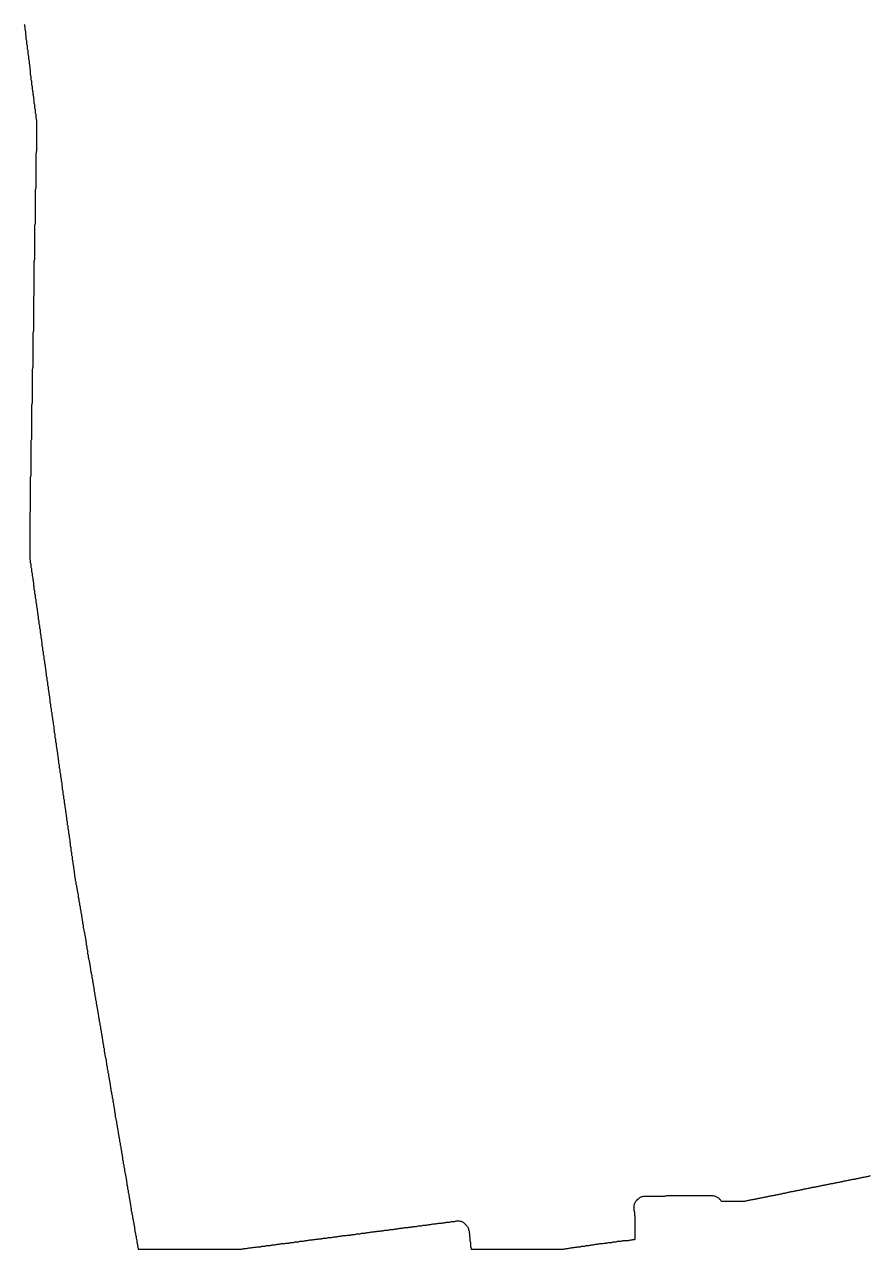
# Model space of a CAD drawing. Header units: metres. Extents: x 645448 to 751671, y 165005 to 309238.
# Drawn here: x 652227 to 701949, y 165005 to 237122 of the extents above; entities that cross this region are included whole.
import ezdxf

# ---------------------------------------------------------------- set-up
doc = ezdxf.new("R2010")
doc.units = ezdxf.units.M
doc.layers.add('alpha_boundary_shrunk', color=7, linetype='Continuous')

msp = doc.modelspace()

# ---------------------------------------------------------------- linework, layer by layer
at = {"layer": 'alpha_boundary_shrunk', "color": 1}
msp.add_lwpolyline([(701991, 169334), (701947, 169319), (701938, 169315), (701937, 169315), (701892, 169308), (701846, 169298), (701803, 169283), (701797, 169280), (701756, 169278), (701710, 169272), (701665, 169261), (701621, 169247), (701616, 169244), (701575, 169242), (701529, 169236), (701484, 169225), (701440, 169210), (701435, 169208), (701394, 169206), (701348, 169200), (701303, 169189), (701259, 169174), (701253, 169172), (701213, 169170), (701167, 169163), (701122, 169153), (701078, 169138), (701072, 169135), (701032, 169134), (700986, 169127), (700941, 169116), (700897, 169102), (700891, 169099), (700850, 169097), (700804, 169091), (700759, 169080), (700715, 169065), (700710, 169063), (700669, 169061), (700623, 169055), (700578, 169044), (700534, 169029), (700529, 169027), (700488, 169025), (700442, 169018), (700397, 169008), (700353, 168993), (700347, 168990), (700307, 168989), (700261, 168982), (700216, 168972), (700172, 168957), (700166, 168954), (700126, 168952), (700080, 168946), (700035, 168935), (699991, 168921), (699985, 168918), (699944, 168916), (699899, 168910), (699853, 168899), (699810, 168884), (699804, 168882), (699763, 168880), (699717, 168873), (699672, 168863), (699628, 168848), (699623, 168846), (699582, 168844), (699536, 168837), (699491, 168827), (699447, 168812), (699442, 168809), (699401, 168807), (699355, 168801), (699310, 168790), (699266, 168776), (699260, 168773), (699220, 168771), (699174, 168765), (699129, 168754), (699085, 168739), (699079, 168737), (699039, 168735), (698993, 168729), (698948, 168718), (698904, 168703), (698898, 168701), (698857, 168699), (698811, 168692), (698766, 168682), (698722, 168667), (698717, 168664), (698676, 168662), (698630, 168656), (698585, 168645), (698541, 168631), (698536, 168628), (698495, 168626), (698449, 168620), (698404, 168609), (698360, 168594), (698354, 168592), (698314, 168590), (698268, 168584), (698223, 168573), (698179, 168558), (698173, 168556), (698133, 168554), (698087, 168547), (698042, 168537), (697998, 168522), (697992, 168519), (697951, 168518), (697906, 168511), (697860, 168500), (697817, 168486), (697811, 168483), (697770, 168481), (697724, 168475), (697679, 168464), (697635, 168449), (697630, 168447), (697589, 168445), (697543, 168439), (697498, 168428), (697454, 168413), (697449, 168411), (697408, 168409), (697362, 168402), (697317, 168392), (697273, 168377), (697267, 168374), (697227, 168373), (697181, 168366), (697136, 168356), (697092, 168341), (697082, 168336), (697082, 168336), (697036, 168330), (696991, 168319), (696947, 168304), (696941, 168302), (696901, 168300), (696855, 168294), (696810, 168283), (696766, 168268), (696760, 168266), (696719, 168264), (696674, 168257), (696628, 168247), (696585, 168232), (696579, 168230), (696538, 168228), (696492, 168221), (696447, 168211), (696403, 168196), (696398, 168193), (696357, 168191), (696311, 168185), (696266, 168174), (696222, 168160), (696217, 168157), (696176, 168155), (696130, 168149), (696085, 168138), (696041, 168123), (696035, 168121), (695995, 168119), (695949, 168113), (695904, 168102), (695860, 168087), (695854, 168085), (695814, 168083), (695768, 168076), (695723, 168066), (695679, 168051), (695673, 168048), (695632, 168046), (695586, 168040), (695541, 168029), (695497, 168015), (695492, 168012), (695451, 168010), (695405, 168004), (695360, 167993), (695316, 167978), (695311, 167976), (695270, 167974), (695224, 167968), (695179, 167957), (695135, 167942), (695129, 167940), (695089, 167938), (695043, 167931), (694998, 167921), (694954, 167906), (694948, 167903), (694908, 167902), (694862, 167895), (694817, 167884), (694773, 167870), (694767, 167867), (694726, 167865), (694681, 167859), (694635, 167848), (694592, 167833), (694587, 167831), (693234, 167831), (693227, 167845), (693205, 167885), (693179, 167923), (693149, 167958), (693117, 167991), (693081, 168020), (693044, 168046), (693003, 168068), (692931, 168105), (692889, 168123), (692845, 168138), (692800, 168149), (692754, 168155), (692707, 168157), (690062, 168157), (690016, 168155), (689970, 168149), (689925, 168138), (689881, 168123), (689876, 168121), (688685, 168121), (688636, 168119), (688588, 168111), (688540, 168100), (688494, 168083), (688449, 168062), (688407, 168037), (688368, 168008), (688332, 167975), (688223, 167866), (688190, 167830), (688161, 167790), (688135, 167748), (688115, 167704), (688098, 167658), (688086, 167610), (688079, 167561), (688076, 167512), (688076, 167404), (688079, 167357), (688085, 167311), (688096, 167266), (688110, 167222), (688113, 167217), (688113, 167114), (688115, 167067), (688121, 167022), (688132, 166976), (688147, 166933), (688149, 166928), (688149, 165585), (688142, 165585), (688095, 165582), (688049, 165576), (688004, 165565), (687960, 165551), (687955, 165548), (687924, 165548), (687878, 165546), (687832, 165540), (687787, 165529), (687743, 165514), (687738, 165512), (687489, 165512), (687443, 165510), (687397, 165504), (687352, 165493), (687308, 165478), (687303, 165476), (687199, 165476), (687153, 165474), (687107, 165467), (687062, 165457), (687018, 165442), (687013, 165440), (686946, 165440), (686900, 165437), (686854, 165431), (686809, 165420), (686765, 165406), (686760, 165403), (686656, 165403), (686610, 165401), (686564, 165395), (686519, 165384), (686475, 165369), (686470, 165367), (686402, 165367), (686356, 165365), (686310, 165359), (686265, 165348), (686221, 165333), (686216, 165331), (686112, 165331), (686066, 165329), (686020, 165322), (685975, 165312), (685931, 165297), (685926, 165295), (685859, 165295), (685812, 165293), (685767, 165286), (685721, 165275), (685678, 165261), (685672, 165258), (685605, 165258), (685559, 165256), (685513, 165250), (685468, 165239), (685424, 165224), (685419, 165222), (685351, 165222), (685305, 165220), (685259, 165214), (685214, 165203), (685170, 165188), (685165, 165186), (685098, 165186), (685051, 165184), (685006, 165177), (684960, 165167), (684917, 165152), (684912, 165150), (684844, 165150), (684798, 165148), (684752, 165141), (684707, 165131), (684663, 165116), (684658, 165114), (684590, 165114), (684544, 165111), (684498, 165105), (684453, 165094), (684409, 165080), (684404, 165077), (684373, 165077), (684327, 165075), (684281, 165069), (684236, 165058), (684192, 165043), (684187, 165041), (684119, 165041), (684073, 165039), (684027, 165032), (683982, 165022), (683938, 165007), (683933, 165005), (678530, 165005), (678530, 165022), (678523, 165068), (678513, 165113), (678498, 165157), (678496, 165162), (678496, 165302), (678493, 165348), (678487, 165394), (678476, 165439), (678462, 165483), (678459, 165488), (678459, 165592), (678457, 165638), (678451, 165684), (678440, 165729), (678425, 165773), (678423, 165778), (678423, 165918), (678421, 165964), (678415, 166010), (678404, 166055), (678389, 166099), (678385, 166109), (678384, 166112), (678377, 166160), (678365, 166208), (678349, 166254), (678328, 166299), (678303, 166341), (678273, 166380), (678240, 166416), (678132, 166525), (678095, 166558), (678056, 166587), (678014, 166613), (677969, 166634), (677923, 166650), (677876, 166662), (677827, 166669), (677778, 166672), (677706, 166672), (677659, 166669), (677613, 166663), (677568, 166652), (677524, 166638), (677519, 166635), (677416, 166635), (677369, 166633), (677324, 166627), (677278, 166616), (677235, 166601), (677230, 166599), (677126, 166599), (677080, 166597), (677034, 166591), (676989, 166580), (676945, 166565), (676940, 166563), (676872, 166563), (676826, 166561), (676780, 166554), (676735, 166544), (676691, 166529), (676686, 166527), (676582, 166527), (676536, 166525), (676490, 166518), (676445, 166507), (676401, 166493), (676396, 166490), (676292, 166490), (676246, 166488), (676200, 166482), (676155, 166471), (676111, 166456), (676106, 166454), (676039, 166454), (675993, 166452), (675947, 166446), (675902, 166435), (675858, 166420), (675853, 166418), (675749, 166418), (675703, 166416), (675657, 166409), (675612, 166399), (675568, 166384), (675563, 166382), (675459, 166382), (675413, 166380), (675367, 166373), (675322, 166363), (675278, 166348), (675273, 166346), (675169, 166346), (675123, 166343), (675077, 166337), (675032, 166326), (674988, 166312), (674983, 166309), (674915, 166309), (674869, 166307), (674823, 166301), (674778, 166290), (674734, 166275), (674729, 166273), (674626, 166273), (674579, 166271), (674533, 166264), (674488, 166254), (674444, 166239), (674439, 166237), (674336, 166237), (674289, 166235), (674244, 166228), (674198, 166218), (674154, 166203), (674149, 166201), (674082, 166201), (674036, 166198), (673990, 166192), (673945, 166181), (673901, 166167), (673896, 166164), (673792, 166164), (673746, 166162), (673700, 166156), (673655, 166145), (673611, 166130), (673606, 166128), (673502, 166128), (673456, 166126), (673410, 166120), (673365, 166109), (673321, 166094), (673316, 166092), (673249, 166092), (673202, 166090), (673156, 166083), (673111, 166073), (673067, 166058), (673062, 166056), (672959, 166056), (672912, 166053), (672867, 166047), (672821, 166036), (672778, 166022), (672772, 166019), (672669, 166019), (672623, 166017), (672577, 166011), (672532, 166000), (672488, 165985), (672483, 165983), (672415, 165983), (672369, 165981), (672323, 165975), (672278, 165964), (672234, 165949), (672229, 165947), (672125, 165947), (672079, 165945), (672033, 165938), (671988, 165928), (671944, 165913), (671939, 165911), (671835, 165911), (671789, 165909), (671743, 165902), (671698, 165891), (671654, 165877), (671649, 165874), (671582, 165874), (671535, 165872), (671490, 165866), (671444, 165855), (671401, 165840), (671396, 165838), (671292, 165838), (671246, 165836), (671200, 165830), (671155, 165819), (671111, 165804), (671106, 165802), (671002, 165802), (670956, 165800), (670910, 165793), (670865, 165783), (670821, 165768), (670816, 165766), (670748, 165766), (670702, 165764), (670656, 165757), (670611, 165747), (670567, 165732), (670562, 165730), (670458, 165730), (670412, 165727), (670366, 165721), (670321, 165710), (670277, 165696), (670272, 165693), (670169, 165693), (670122, 165691), (670076, 165685), (670031, 165674), (669987, 165659), (669982, 165657), (669879, 165657), (669832, 165655), (669787, 165648), (669741, 165638), (669697, 165623), (669692, 165621), (669625, 165621), (669579, 165619), (669533, 165612), (669488, 165602), (669444, 165587), (669439, 165585), (669335, 165585), (669289, 165582), (669243, 165576), (669198, 165565), (669154, 165551), (669149, 165548), (669045, 165548), (668999, 165546), (668953, 165540), (668908, 165529), (668864, 165514), (668859, 165512), (668792, 165512), (668745, 165510), (668699, 165504), (668654, 165493), (668610, 165478), (668605, 165476), (668502, 165476), (668455, 165474), (668410, 165467), (668364, 165457), (668321, 165442), (668315, 165440), (668212, 165440), (668166, 165437), (668120, 165431), (668075, 165420), (668031, 165406), (668026, 165403), (667958, 165403), (667912, 165401), (667866, 165395), (667821, 165384), (667777, 165369), (667772, 165367), (667668, 165367), (667622, 165365), (667576, 165359), (667531, 165348), (667487, 165333), (667482, 165331), (667378, 165331), (667332, 165329), (667286, 165322), (667241, 165312), (667197, 165297), (667192, 165295), (667125, 165295), (667078, 165293), (667033, 165286), (666987, 165275), (666944, 165261), (666938, 165258), (666835, 165258), (666789, 165256), (666743, 165250), (666698, 165239), (666654, 165224), (666649, 165222), (666545, 165222), (666499, 165220), (666453, 165214), (666408, 165203), (666364, 165188), (666359, 165186), (666291, 165186), (666245, 165184), (666199, 165177), (666154, 165167), (666110, 165152), (666105, 165150), (666001, 165150), (665955, 165148), (665909, 165141), (665864, 165131), (665820, 165116), (665815, 165114), (665712, 165114), (665665, 165111), (665619, 165105), (665574, 165094), (665530, 165080), (665525, 165077), (665458, 165077), (665412, 165075), (665366, 165069), (665321, 165058), (665277, 165043), (665272, 165041), (665168, 165041), (665122, 165039), (665076, 165032), (665031, 165022), (664987, 165007), (664982, 165005), (658928, 165005), (658928, 165012), (658926, 165058), (658920, 165104), (658909, 165149), (658894, 165193), (658892, 165198), (658892, 165230), (658890, 165276), (658883, 165322), (658873, 165367), (658858, 165411), (658856, 165416), (658856, 165447), (658854, 165493), (658847, 165539), (658836, 165584), (658822, 165628), (658819, 165633), (658819, 165664), (658817, 165711), (658811, 165757), (658800, 165802), (658785, 165846), (658783, 165851), (658781, 165892), (658775, 165938), (658764, 165983), (658749, 166027), (658747, 166032), (658747, 166063), (658745, 166109), (658738, 166155), (658728, 166200), (658713, 166244), (658711, 166249), (658711, 166280), (658709, 166327), (658702, 166373), (658692, 166418), (658677, 166462), (658674, 166467), (658674, 166498), (658672, 166544), (658666, 166590), (658655, 166635), (658640, 166679), (658638, 166685), (658636, 166725), (658630, 166771), (658619, 166816), (658604, 166860), (658602, 166865), (658602, 166896), (658600, 166943), (658593, 166989), (658583, 167034), (658568, 167078), (658566, 167083), (658564, 167124), (658557, 167170), (658547, 167215), (658532, 167259), (658530, 167264), (658530, 167295), (658527, 167341), (658521, 167387), (658510, 167432), (658496, 167476), (658493, 167481), (658493, 167512), (658491, 167559), (658485, 167605), (658474, 167650), (658459, 167694), (658457, 167699), (658457, 167730), (658455, 167776), (658449, 167822), (658438, 167867), (658423, 167911), (658421, 167916), (658421, 167947), (658419, 167994), (658412, 168039), (658402, 168085), (658387, 168128), (658385, 168133), (658385, 168165), (658382, 168211), (658376, 168257), (658365, 168302), (658351, 168346), (658348, 168351), (658348, 168382), (658346, 168428), (658340, 168474), (658329, 168519), (658314, 168563), (658312, 168568), (658312, 168599), (658310, 168646), (658304, 168692), (658293, 168737), (658278, 168781), (658276, 168786), (658276, 168817), (658274, 168863), (658267, 168909), (658257, 168954), (658242, 168998), (658240, 169003), (658240, 169034), (658238, 169081), (658231, 169126), (658220, 169172), (658206, 169216), (658203, 169221), (658203, 169252), (658201, 169298), (658195, 169344), (658184, 169389), (658169, 169433), (658167, 169439), (658165, 169479), (658159, 169525), (658148, 169570), (658133, 169614), (658131, 169619), (658131, 169650), (658129, 169697), (658122, 169742), (658112, 169788), (658097, 169832), (658095, 169837), (658095, 169868), (658093, 169914), (658086, 169960), (658075, 170005), (658061, 170049), (658058, 170054), (658058, 170085), (658056, 170131), (658050, 170177), (658039, 170222), (658024, 170266), (658022, 170271), (658022, 170303), (658020, 170349), (658014, 170395), (658003, 170440), (657988, 170484), (657986, 170489), (657986, 170520), (657984, 170566), (657977, 170612), (657967, 170657), (657952, 170701), (657950, 170706), (657950, 170737), (657948, 170784), (657941, 170830), (657931, 170875), (657916, 170919), (657914, 170924), (657914, 170955), (657911, 171001), (657905, 171047), (657894, 171092), (657880, 171136), (657877, 171141), (657877, 171172), (657875, 171219), (657869, 171264), (657858, 171310), (657843, 171353), (657841, 171358), (657841, 171390), (657839, 171436), (657832, 171482), (657822, 171527), (657807, 171571), (657805, 171576), (657805, 171607), (657803, 171653), (657796, 171699), (657786, 171744), (657771, 171788), (657768, 171794), (657766, 171835), (657760, 171880), (657749, 171926), (657735, 171969), (657732, 171974), (657732, 172006), (657730, 172052), (657724, 172098), (657713, 172143), (657698, 172187), (657696, 172192), (657696, 172223), (657694, 172269), (657688, 172315), (657677, 172360), (657662, 172404), (657660, 172409), (657660, 172440), (657658, 172487), (657651, 172533), (657641, 172578), (657626, 172622), (657623, 172627), (657622, 172668), (657615, 172714), (657604, 172759), (657590, 172803), (657587, 172808), (657587, 172875), (657585, 172922), (657579, 172967), (657568, 173013), (657553, 173057), (657551, 173062), (657551, 173093), (657549, 173139), (657543, 173185), (657532, 173230), (657517, 173274), (657515, 173279), (657515, 173310), (657513, 173356), (657506, 173402), (657496, 173447), (657481, 173491), (657479, 173496), (657479, 173528), (657477, 173574), (657470, 173620), (657459, 173665), (657445, 173709), (657442, 173714), (657442, 173745), (657440, 173791), (657434, 173837), (657423, 173882), (657408, 173926), (657406, 173931), (657406, 173962), (657404, 174009), (657398, 174055), (657387, 174100), (657372, 174144), (657370, 174149), (657368, 174190), (657361, 174236), (657351, 174281), (657336, 174325), (657334, 174330), (657334, 174361), (657332, 174407), (657325, 174453), (657315, 174498), (657300, 174542), (657298, 174547), (657298, 174578), (657295, 174625), (657289, 174671), (657278, 174716), (657264, 174760), (657261, 174765), (657261, 174796), (657259, 174842), (657253, 174888), (657242, 174933), (657227, 174977), (657225, 174982), (657225, 175013), (657223, 175060), (657216, 175105), (657206, 175151), (657191, 175194), (657189, 175199), (657189, 175231), (657187, 175277), (657180, 175323), (657170, 175368), (657155, 175412), (657153, 175417), (657153, 175448), (657150, 175494), (657144, 175540), (657133, 175585), (657119, 175629), (657116, 175634), (657116, 175665), (657114, 175712), (657108, 175758), (657097, 175803), (657082, 175847), (657080, 175852), (657080, 175883), (657078, 175929), (657072, 175975), (657061, 176020), (657046, 176064), (657044, 176069), (657044, 176100), (657042, 176147), (657035, 176192), (657025, 176238), (657010, 176282), (657005, 176291), (657005, 176292), (656999, 176337), (656988, 176383), (656974, 176426), (656971, 176432), (656971, 176463), (656969, 176509), (656963, 176555), (656952, 176600), (656937, 176644), (656935, 176649), (656935, 176716), (656933, 176763), (656927, 176809), (656916, 176854), (656901, 176898), (656899, 176903), (656899, 176934), (656897, 176980), (656890, 177026), (656880, 177071), (656865, 177115), (656863, 177120), (656863, 177151), (656861, 177197), (656854, 177243), (656843, 177288), (656829, 177332), (656826, 177337), (656826, 177369), (656824, 177415), (656818, 177461), (656807, 177506), (656792, 177550), (656790, 177555), (656790, 177586), (656788, 177632), (656782, 177678), (656771, 177723), (656756, 177767), (656754, 177772), (656754, 177803), (656752, 177850), (656745, 177896), (656735, 177941), (656720, 177985), (656718, 177990), (656718, 178021), (656716, 178067), (656709, 178113), (656699, 178158), (656684, 178202), (656682, 178207), (656682, 178238), (656679, 178285), (656673, 178330), (656662, 178376), (656648, 178419), (656645, 178424), (656645, 178456), (656643, 178502), (656637, 178548), (656626, 178593), (656611, 178637), (656609, 178642), (656609, 178673), (656607, 178719), (656600, 178765), (656590, 178810), (656575, 178854), (656573, 178860), (656571, 178901), (656564, 178946), (656554, 178992), (656539, 179035), (656537, 179041), (656537, 179072), (656534, 179118), (656528, 179164), (656517, 179209), (656503, 179253), (656500, 179258), (656500, 179289), (656498, 179335), (656492, 179381), (656481, 179426), (656466, 179470), (656464, 179475), (656464, 179506), (656462, 179553), (656456, 179599), (656445, 179644), (656430, 179688), (656428, 179693), (656428, 179724), (656426, 179770), (656419, 179816), (656409, 179861), (656394, 179905), (656392, 179910), (656392, 179941), (656389, 179988), (656383, 180034), (656372, 180079), (656358, 180123), (656355, 180128), (656353, 180169), (656347, 180215), (656336, 180260), (656321, 180304), (656319, 180309), (656319, 180376), (656317, 180422), (656311, 180468), (656300, 180513), (656285, 180557), (656283, 180562), (656283, 180594), (656281, 180640), (656274, 180686), (656264, 180731), (656249, 180775), (656247, 180780), (656247, 180811), (656245, 180857), (656238, 180903), (656227, 180948), (656213, 180992), (656210, 180997), (656210, 181028), (656208, 181075), (656202, 181121), (656191, 181166), (656176, 181210), (656174, 181215), (656172, 181256), (656166, 181302), (656155, 181347), (656140, 181391), (656138, 181396), (656138, 181427), (656136, 181473), (656129, 181519), (656119, 181564), (656104, 181608), (656102, 181613), (656102, 181644), (656100, 181691), (656093, 181737), (656083, 181782), (656068, 181826), (656066, 181831), (656066, 181862), (656063, 181908), (656057, 181954), (656046, 181999), (656032, 182043), (656027, 182053), (656027, 182053), (656021, 182099), (656010, 182144), (655995, 182188), (655993, 182193), (655993, 182224), (655991, 182270), (655984, 182316), (655974, 182361), (655959, 182405), (655957, 182410), (655957, 182514), (655955, 182560), (655948, 182606), (655938, 182651), (655923, 182695), (655921, 182700), (655921, 182731), (655918, 182778), (655912, 182824), (655901, 182869), (655887, 182913), (655884, 182918), (655884, 182949), (655882, 182995), (655876, 183041), (655865, 183086), (655850, 183130), (655848, 183135), (655848, 183166), (655846, 183213), (655840, 183259), (655829, 183304), (655814, 183348), (655812, 183353), (655812, 183384), (655810, 183430), (655803, 183476), (655793, 183521), (655778, 183565), (655775, 183571), (655773, 183611), (655767, 183657), (655756, 183702), (655742, 183746), (655739, 183752), (655737, 183792), (655731, 183838), (655720, 183883), (655705, 183927), (655703, 183932), (655703, 184000), (655701, 184046), (655695, 184092), (655684, 184137), (655669, 184181), (655667, 184186), (655667, 184217), (655665, 184263), (655658, 184309), (655648, 184354), (655633, 184398), (655631, 184403), (655631, 184435), (655629, 184481), (655622, 184527), (655611, 184572), (655597, 184616), (655594, 184621), (655594, 184652), (655592, 184698), (655586, 184744), (655575, 184789), (655560, 184833), (655558, 184838), (655558, 184869), (655556, 184916), (655550, 184962), (655539, 185007), (655524, 185051), (655522, 185056), (655522, 185087), (655520, 185133), (655513, 185179), (655503, 185224), (655488, 185268), (655486, 185273), (655486, 185304), (655484, 185351), (655477, 185396), (655467, 185442), (655452, 185485), (655449, 185490), (655449, 185522), (655447, 185568), (655441, 185614), (655430, 185659), (655415, 185703), (655413, 185708), (655413, 185739), (655411, 185785), (655405, 185831), (655394, 185876), (655379, 185920), (655377, 185926), (655375, 185967), (655368, 186012), (655358, 186058), (655343, 186101), (655341, 186107), (655341, 186138), (655339, 186184), (655332, 186230), (655322, 186275), (655307, 186319), (655304, 186325), (655302, 186365), (655296, 186411), (655285, 186456), (655271, 186500), (655268, 186505), (655268, 186536), (655266, 186583), (655260, 186628), (655249, 186674), (655234, 186717), (655232, 186723), (655232, 186754), (655230, 186800), (655224, 186846), (655213, 186891), (655198, 186935), (655196, 186940), (655196, 187007), (655194, 187054), (655187, 187100), (655177, 187145), (655162, 187189), (655160, 187194), (655160, 187261), (655157, 187307), (655151, 187353), (655140, 187398), (655126, 187442), (655123, 187447), (655123, 187515), (655121, 187561), (655115, 187607), (655104, 187652), (655089, 187696), (655087, 187701), (655087, 187768), (655085, 187815), (655079, 187860), (655068, 187906), (655053, 187950), (655051, 187955), (655051, 188022), (655049, 188068), (655042, 188114), (655032, 188159), (655017, 188203), (655015, 188208), (655015, 188276), (655013, 188322), (655006, 188368), (654995, 188413), (654981, 188457), (654978, 188462), (654978, 188565), (654976, 188612), (654970, 188658), (654959, 188703), (654944, 188747), (654942, 188752), (654942, 188819), (654940, 188865), (654934, 188911), (654923, 188956), (654908, 189000), (654906, 189005), (654906, 189073), (654904, 189119), (654897, 189165), (654887, 189210), (654872, 189254), (654870, 189259), (654870, 189326), (654868, 189373), (654861, 189419), (654850, 189464), (654836, 189508), (654833, 189513), (654833, 189580), (654831, 189626), (654825, 189672), (654814, 189717), (654799, 189761), (654797, 189766), (654797, 189834), (654795, 189880), (654789, 189926), (654778, 189971), (654763, 190015), (654761, 190020), (654761, 190087), (654759, 190134), (654752, 190180), (654742, 190225), (654727, 190269), (654725, 190274), (654725, 190341), (654723, 190387), (654716, 190433), (654706, 190478), (654691, 190522), (654689, 190527), (654689, 190595), (654686, 190641), (654680, 190687), (654669, 190732), (654655, 190776), (654652, 190781), (654652, 190848), (654650, 190895), (654644, 190941), (654633, 190986), (654618, 191030), (654616, 191035), (654616, 191102), (654614, 191148), (654607, 191194), (654597, 191239), (654582, 191283), (654580, 191288), (654580, 191356), (654578, 191402), (654571, 191448), (654561, 191493), (654546, 191537), (654544, 191542), (654544, 191609), (654541, 191656), (654535, 191701), (654524, 191747), (654510, 191791), (654507, 191796), (654507, 191899), (654505, 191945), (654499, 191991), (654488, 192036), (654473, 192080), (654471, 192085), (654471, 192153), (654469, 192199), (654463, 192245), (654452, 192290), (654437, 192334), (654435, 192339), (654435, 192406), (654433, 192453), (654426, 192499), (654416, 192544), (654401, 192588), (654399, 192593), (654399, 192660), (654397, 192706), (654390, 192752), (654379, 192797), (654365, 192841), (654362, 192846), (654362, 192914), (654360, 192960), (654354, 193006), (654343, 193051), (654328, 193095), (654326, 193100), (654326, 193167), (654324, 193214), (654318, 193260), (654307, 193305), (654292, 193349), (654290, 193354), (654290, 193421), (654288, 193467), (654281, 193513), (654271, 193558), (654256, 193602), (654254, 193607), (654254, 193675), (654252, 193721), (654245, 193767), (654234, 193812), (654220, 193856), (654217, 193861), (654217, 193928), (654215, 193975), (654209, 194021), (654198, 194066), (654183, 194110), (654181, 194115), (654181, 194182), (654179, 194228), (654173, 194274), (654162, 194319), (654147, 194363), (654145, 194368), (654145, 194436), (654143, 194482), (654136, 194528), (654126, 194573), (654111, 194617), (654109, 194622), (654109, 194689), (654107, 194736), (654100, 194782), (654090, 194827), (654075, 194871), (654073, 194876), (654073, 194943), (654070, 194989), (654064, 195035), (654053, 195080), (654039, 195124), (654036, 195129), (654036, 195233), (654034, 195279), (654028, 195325), (654017, 195370), (654002, 195414), (654000, 195419), (654000, 195487), (653998, 195533), (653991, 195579), (653981, 195624), (653966, 195668), (653964, 195673), (653964, 195740), (653962, 195786), (653955, 195832), (653945, 195877), (653930, 195921), (653928, 195926), (653928, 195994), (653925, 196040), (653919, 196086), (653908, 196131), (653894, 196175), (653891, 196180), (653891, 196247), (653889, 196294), (653883, 196340), (653872, 196385), (653857, 196429), (653855, 196434), (653855, 196501), (653853, 196547), (653847, 196593), (653836, 196638), (653821, 196682), (653819, 196687), (653819, 196755), (653817, 196801), (653810, 196847), (653800, 196892), (653785, 196936), (653783, 196941), (653783, 197008), (653780, 197055), (653774, 197101), (653763, 197146), (653749, 197190), (653746, 197195), (653746, 197262), (653744, 197308), (653738, 197354), (653727, 197399), (653712, 197443), (653710, 197448), (653710, 197516), (653708, 197562), (653702, 197608), (653691, 197653), (653676, 197697), (653674, 197702), (653674, 197769), (653672, 197816), (653665, 197862), (653655, 197907), (653640, 197951), (653638, 197956), (653638, 198023), (653636, 198069), (653629, 198115), (653618, 198160), (653604, 198204), (653601, 198209), (653601, 198313), (653599, 198359), (653593, 198405), (653582, 198450), (653567, 198494), (653565, 198499), (653565, 198567), (653563, 198613), (653557, 198659), (653546, 198704), (653531, 198748), (653529, 198753), (653529, 198820), (653527, 198867), (653520, 198912), (653510, 198958), (653495, 199001), (653493, 199007), (653493, 199074), (653491, 199120), (653484, 199166), (653474, 199211), (653459, 199255), (653457, 199260), (653457, 199328), (653454, 199374), (653448, 199420), (653437, 199465), (653423, 199509), (653420, 199514), (653420, 199581), (653418, 199627), (653412, 199673), (653401, 199718), (653386, 199762), (653384, 199767), (653384, 199835), (653382, 199881), (653375, 199927), (653365, 199972), (653350, 200016), (653348, 200021), (653348, 200088), (653346, 200135), (653339, 200181), (653329, 200226), (653314, 200270), (653312, 200275), (653312, 200342), (653309, 200388), (653303, 200434), (653292, 200479), (653278, 200523), (653275, 200528), (653275, 200596), (653273, 200642), (653267, 200688), (653256, 200733), (653241, 200777), (653239, 200782), (653239, 200849), (653237, 200896), (653231, 200942), (653220, 200987), (653205, 201031), (653203, 201036), (653203, 201103), (653201, 201149), (653194, 201195), (653184, 201240), (653169, 201284), (653167, 201289), (653167, 201393), (653164, 201439), (653158, 201485), (653147, 201530), (653133, 201574), (653130, 201579), (653130, 201647), (653128, 201693), (653122, 201739), (653111, 201784), (653096, 201828), (653094, 201833), (653094, 201900), (653092, 201947), (653086, 201992), (653075, 202038), (653060, 202082), (653058, 202087), (653058, 202154), (653056, 202200), (653049, 202246), (653039, 202291), (653024, 202335), (653022, 202340), (653022, 202408), (653020, 202454), (653013, 202500), (653002, 202545), (652988, 202589), (652985, 202594), (652985, 202661), (652983, 202708), (652977, 202753), (652966, 202799), (652951, 202842), (652949, 202848), (652949, 202915), (652947, 202961), (652941, 203007), (652930, 203052), (652915, 203096), (652913, 203101), (652913, 203169), (652911, 203215), (652904, 203261), (652894, 203306), (652879, 203350), (652877, 203355), (652877, 203422), (652875, 203468), (652868, 203514), (652858, 203560), (652843, 203603), (652841, 203608), (652841, 203676), (652838, 203722), (652832, 203768), (652821, 203813), (652807, 203857), (652804, 203862), (652804, 203929), (652802, 203976), (652796, 204022), (652785, 204067), (652770, 204111), (652768, 204116), (652768, 204219), (652766, 204266), (652759, 204312), (652749, 204357), (652734, 204401), (652732, 204406), (652732, 204473), (652730, 204519), (652723, 204565), (652713, 204610), (652698, 204654), (652696, 204659), (652696, 204727), (652693, 204773), (652687, 204819), (652676, 204864), (652662, 204908), (652659, 204913), (652659, 204980), (652657, 205027), (652651, 205073), (652640, 205118), (652625, 205162), (652623, 205167), (652623, 205234), (652621, 205280), (652615, 205326), (652604, 205371), (652589, 205415), (652587, 205420), (652587, 205488), (652585, 205534), (652578, 205580), (652568, 205625), (652553, 205669), (652551, 205674), (652551, 208381), (652553, 208386), (652568, 208430), (652578, 208475), (652585, 208521), (652587, 208568), (652587, 210483), (652589, 210488), (652604, 210532), (652615, 210577), (652621, 210623), (652623, 210669), (652623, 212621), (652625, 212626), (652640, 212670), (652651, 212715), (652657, 212761), (652659, 212807), (652659, 214723), (652662, 214728), (652676, 214772), (652687, 214817), (652693, 214863), (652696, 214909), (652696, 216824), (652698, 216829), (652713, 216873), (652723, 216918), (652730, 216964), (652732, 217011), (652732, 218962), (652734, 218967), (652749, 219011), (652759, 219056), (652766, 219102), (652768, 219149), (652768, 221064), (652770, 221069), (652785, 221113), (652796, 221158), (652802, 221204), (652804, 221250), (652804, 223202), (652807, 223207), (652821, 223251), (652832, 223296), (652838, 223342), (652841, 223388), (652841, 225304), (652843, 225309), (652858, 225353), (652868, 225398), (652875, 225444), (652877, 225490), (652877, 227405), (652879, 227410), (652894, 227454), (652904, 227499), (652911, 227545), (652913, 227592), (652913, 229543), (652915, 229548), (652930, 229592), (652941, 229637), (652947, 229683), (652949, 229729), (652949, 231433), (652947, 231479), (652941, 231525), (652930, 231570), (652915, 231614), (652913, 231619), (652913, 231722), (652911, 231769), (652904, 231815), (652894, 231860), (652879, 231904), (652877, 231909), (652877, 232012), (652875, 232059), (652868, 232105), (652858, 232150), (652843, 232194), (652841, 232199), (652841, 232302), (652838, 232349), (652832, 232394), (652821, 232440), (652807, 232483), (652804, 232489), (652804, 232592), (652802, 232638), (652796, 232684), (652785, 232729), (652770, 232773), (652768, 232778), (652768, 232810), (652766, 232856), (652759, 232902), (652749, 232947), (652734, 232991), (652732, 232996), (652732, 233099), (652730, 233146), (652723, 233192), (652713, 233237), (652698, 233281), (652696, 233286), (652696, 233389), (652693, 233436), (652687, 233482), (652676, 233527), (652662, 233571), (652659, 233576), (652659, 233679), (652657, 233726), (652651, 233771), (652640, 233817), (652625, 233860), (652623, 233865), (652623, 233969), (652621, 234015), (652615, 234061), (652604, 234106), (652589, 234150), (652587, 234155), (652587, 234331), (652585, 234378), (652578, 234424), (652568, 234469), (652553, 234513), (652551, 234518), (652551, 234621), (652548, 234668), (652542, 234714), (652531, 234759), (652517, 234803), (652514, 234808), (652514, 234911), (652512, 234958), (652506, 235003), (652495, 235049), (652480, 235092), (652478, 235098), (652478, 235201), (652476, 235247), (652470, 235293), (652459, 235338), (652444, 235382), (652442, 235387), (652442, 235491), (652440, 235537), (652433, 235583), (652423, 235628), (652408, 235672), (652406, 235677), (652406, 235781), (652404, 235827), (652397, 235873), (652386, 235918), (652372, 235962), (652369, 235967), (652369, 236071), (652367, 236117), (652361, 236163), (652350, 236208), (652335, 236252), (652333, 236257), (652333, 236361), (652331, 236407), (652325, 236453), (652314, 236498), (652299, 236542), (652297, 236547), (652297, 236651), (652295, 236697), (652288, 236743), (652278, 236788), (652263, 236832), (652261, 236837), (652261, 236940), (652259, 236987), (652252, 237033), (652242, 237078), (652227, 237122)], dxfattribs=at)

doc.saveas('drawing.dxf')
